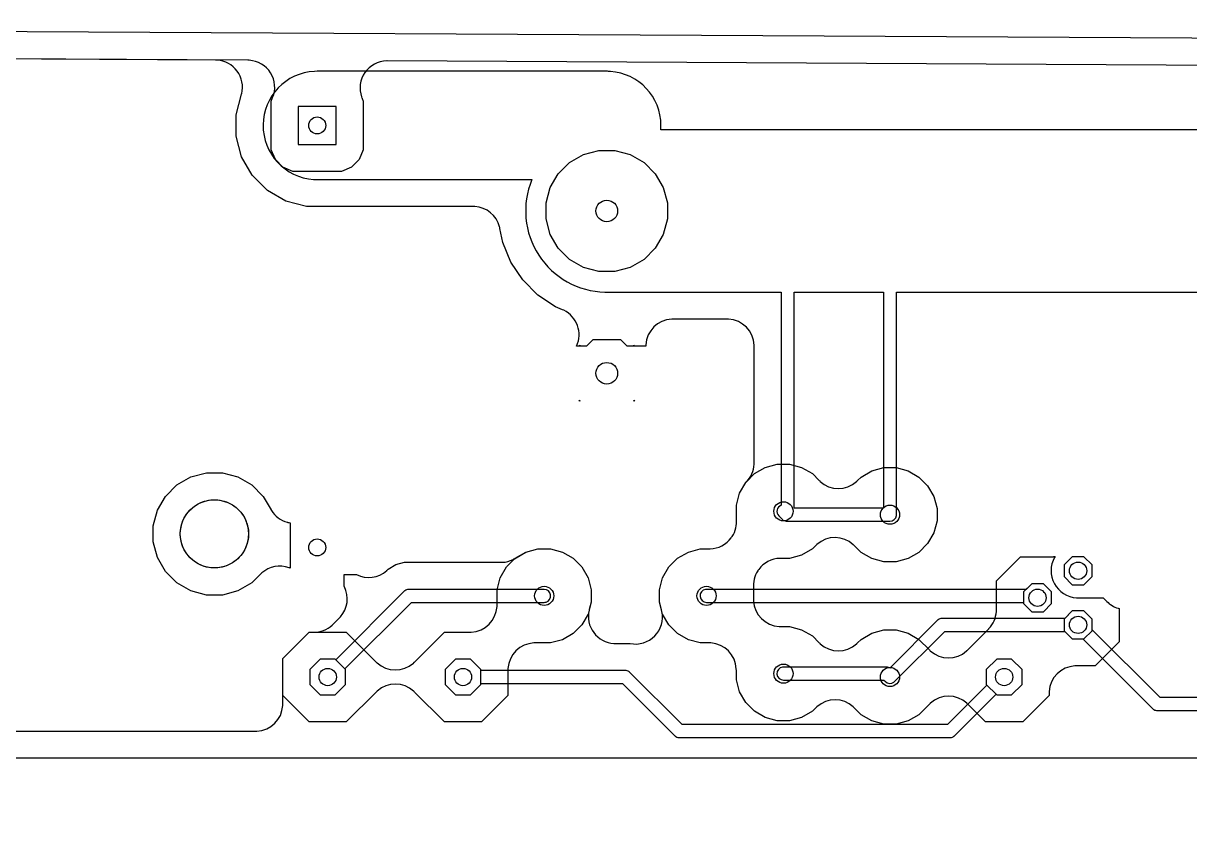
# Model space of a CAD drawing. Header units: millimetres. Extents: x 0 to 184, y -1 to 106.
# Drawn here: x 74.6 to 129.4, y 67.1 to 105.6 of the extents above; entities that cross this region are included whole.
import ezdxf

# ---------------------------------------------------------------- set-up
doc = ezdxf.new("R2010")
doc.units = ezdxf.units.MM

msp = doc.modelspace()

# ---------------------------------------------------------------- linework, layer by layer
at = {"layer": '16_copper'}
for points in [[(66.874, 72.39), (85.522, 72.39), (85.549, 72.391), (85.576, 72.391, 0.385926), (86.79, 73.59), (86.79, 73.612, 0.005348), (86.791, 73.639), (86.792, 73.66), (86.792, 75.803), (88.027, 77.038), (88.255, 77.038, 0.184717), (89.103, 77.362), (89.128, 77.387), (89.141, 77.398), (89.146, 77.403), (89.153, 77.41), (89.447, 77.704), (89.471, 77.73), (89.496, 77.756, 0.307321), (89.685, 79.17), (89.681, 79.178), (89.678, 79.184), (89.678, 79.745), (90.239, 79.745), (90.254, 79.737, 0.307321), (91.668, 79.928), (91.675, 79.935), (91.681, 79.94), (91.693, 79.951, 0.013486), (91.743, 80), (92.102, 80.207), (92.503, 80.315), (97.028, 80.315), (97.058, 80.316), (97.089, 80.316, 0.105623), (97.602, 80.452), (97.616, 80.46), (97.627, 80.465), (97.64, 80.473), (97.663, 80.485), (98.207, 80.799), (98.769, 80.95), (99.351, 80.95), (99.913, 80.799), (100.417, 80.508), (100.828, 80.097), (101.119, 79.593), (101.27, 79.031), (101.27, 78.449), (101.177, 78.103), (101.174, 78.089), (101.17, 78.074, 0.468914), (102.334, 76.507), (102.378, 76.506), (102.393, 76.505), (102.398, 76.505), (102.404, 76.505), (103.087, 76.505), (103.101, 76.502, 0.536439), (104.586, 78.009), (104.57, 78.077), (104.47, 78.449), (104.47, 79.031), (104.621, 79.593), (104.912, 80.097), (105.323, 80.508), (105.827, 80.799), (106.389, 80.95), (106.819, 80.95), (106.834, 80.95), (106.849, 80.95, 0.23204), (107.841, 81.467), (107.858, 81.491), (107.875, 81.515), (107.883, 81.528, 0.171899), (108.081, 82.363), (108.08, 82.366), (108.08, 83.001), (108.231, 83.563), (108.522, 84.067), (108.543, 84.088, 0.184719), (108.913, 84.917), (108.914, 84.952), (108.915, 84.969), (108.915, 84.976), (108.915, 84.986), (108.915, 90.46), (108.914, 90.487), (108.914, 90.514, 0.385926), (107.715, 91.728), (107.694, 91.729, 0.005348), (107.666, 91.729), (107.645, 91.73), (105.099, 91.73), (105.072, 91.729), (105.044, 91.729, 0.385926), (103.831, 90.53), (103.83, 90.508, 0.005348), (103.829, 90.481), (103.829, 90.46), (102.957, 90.46), (102.652, 90.765), (101.348, 90.765), (101.043, 90.46), (100.578, 90.46), (100.581, 90.467, 0.410461), (99.979, 92.147), (99.915, 92.175), (99.594, 92.308), (98.762, 92.864), (98.054, 93.572), (97.498, 94.404), (97.115, 95.328), (96.983, 95.995), (96.974, 96.03), (96.967, 96.065, 0.326623), (95.807, 97.015), (95.797, 97.015), (95.79, 97.016), (95.773, 97.016), (95.737, 97.017), (87.906, 97.017), (86.937, 97.277), (86.068, 97.778), (85.359, 98.488), (84.857, 99.356), (84.598, 100.325), (84.598, 101.329), (84.857, 102.297), (84.86, 102.308), (84.863, 102.32, 0.468914), (83.707, 103.893), (83.651, 103.895), (83.641, 103.896), (83.639, 103.896), (83.637, 103.896), (50.955, 104.073)], [(137.71, 100.62), (104.54, 100.62), (104.54, 100.827, 0.395006), (102.168, 103.361), (102.14, 103.362, 0.010987), (102.028, 103.366), (102, 103.367), (88.407, 103.367), (88.282, 103.364, 0.943796), (88.24, 98.293), (88.407, 98.287), (98.488, 98.287), (98.485, 98.28, 0.528304), (101.913, 93.001), (102, 93), (110.185, 93), (110.185, 82.996), (110.183, 82.995, 0.544931), (110.074, 82.494), (110.234, 82.334), (110.235, 82.334), (110.235, 82.333, 0.171978), (110.42, 82.247), (110.429, 82.246, 0.001174), (110.43, 82.246), (110.44, 82.246), (110.45, 82.245), (115.29, 82.245), (115.291, 82.245), (115.291, 82.245, 0.374196), (115.592, 82.509), (115.595, 82.55), (115.595, 93), (136.132, 93)], [(148.214, 73.965), (127.966, 73.965), (124.78, 77.151), (124.78, 77.654), (124.394, 78.04), (123.846, 78.04), (123.491, 77.685), (117.74, 77.685), (117.728, 77.684), (117.716, 77.684, 0.144215), (117.555, 77.622), (117.547, 77.615, 0.015626), (117.533, 77.603), (117.524, 77.596), (115.282, 75.353), (115.276, 75.358, 0.091534), (115.171, 75.392), (115.16, 75.393, 0.015609), (115.141, 75.394), (115.13, 75.395), (110.29, 75.395), (110.246, 75.392, 0.930834), (110.29, 74.785), (115.004, 74.785), (115.074, 74.714, 0.37554), (115.475, 74.688), (115.506, 74.714), (117.866, 77.075), (123.491, 77.075), (123.846, 76.72), (124.349, 76.72), (127.624, 73.444), (127.634, 73.437), (127.642, 73.428, 0.144213), (127.799, 73.358), (127.81, 73.357, 0.015609), (127.829, 73.356), (127.84, 73.355), (148.34, 73.355)]]:
    msp.add_lwpolyline(points, format="xyb", dxfattribs=at)
for points in [[(110.795, 82.855), (110.795, 93), (114.985, 93), (114.985, 82.855)], [(100.684, 87.92), (100.73, 87.92), (100.73, 87.874)], [(103.27, 87.92), (103.316, 87.92), (103.27, 87.874)], [(124.78, 79.646), (124.78, 80.194), (124.394, 80.58), (123.846, 80.58), (123.46, 80.194), (123.46, 79.646), (123.846, 79.26), (124.394, 79.26)]]:
    msp.add_lwpolyline(points, close=True, dxfattribs=at)
for points in [[(83.204, 78.78), (82.474, 78.976), (81.819, 79.353), (81.285, 79.888), (80.907, 80.542), (80.712, 81.272), (80.712, 82.028), (80.907, 82.758), (81.285, 83.412), (81.819, 83.947), (82.474, 84.324), (83.204, 84.52), (83.959, 84.52), (84.689, 84.324), (85.344, 83.947), (85.878, 83.412), (86.241, 82.784), (86.25, 82.769), (86.258, 82.754, 0.188343), (86.995, 82.197), (87.012, 82.193), (87.028, 82.188, 0.017222), (87.115, 82.169), (87.137, 82.166), (87.137, 80.044), (87.114, 80.053), (87.088, 80.063, 0.276319), (85.808, 79.815), (85.779, 79.788), (85.767, 79.777), (85.763, 79.773), (85.758, 79.767), (85.344, 79.353), (84.689, 78.976), (83.959, 78.78)], [(99.146, 78.448, 0.866132), (99.06, 79.045), (92.71, 79.045), (92.698, 79.044), (92.686, 79.044, 0.144215), (92.525, 78.982), (92.517, 78.975, 0.015626), (92.503, 78.963), (92.494, 78.956), (89.277, 75.738), (89.247, 75.768), (88.553, 75.768), (88.062, 75.277), (88.062, 74.583), (88.553, 74.092), (89.247, 74.092), (89.738, 74.583), (89.738, 75.277), (89.708, 75.307), (92.836, 78.435), (99.06, 78.435), (99.104, 78.438)], [(122.875, 78.376), (122.875, 78.924), (122.489, 79.31), (121.941, 79.31), (121.676, 79.045), (106.68, 79.045), (106.636, 79.042, 0.930834), (106.68, 78.435), (121.555, 78.435), (121.555, 78.376), (121.941, 77.99), (122.489, 77.99)], [(118.122, 72.086), (118.134, 72.086, 0.144215), (118.295, 72.148), (118.303, 72.155, 0.015626), (118.317, 72.167), (118.326, 72.174), (120.273, 74.122), (120.303, 74.092), (120.997, 74.092), (121.488, 74.583), (121.488, 75.277), (120.997, 75.768), (120.303, 75.768), (119.812, 75.277), (119.812, 74.583), (119.842, 74.553), (117.984, 72.695), (105.536, 72.695), (103.086, 75.146), (103.076, 75.153), (103.068, 75.162, 0.144213), (102.911, 75.232), (102.9, 75.233, 0.015609), (102.881, 75.234), (102.87, 75.235), (96.088, 75.235), (96.088, 75.277), (95.597, 75.768), (94.903, 75.768), (94.412, 75.277), (94.412, 74.583), (94.903, 74.092), (95.597, 74.092), (96.088, 74.583), (96.088, 74.625), (102.744, 74.625), (105.194, 72.174), (105.204, 72.167), (105.212, 72.158, 0.144213), (105.369, 72.088), (105.38, 72.087, 0.015609), (105.399, 72.086), (105.41, 72.085), (118.11, 72.085)]]:
    msp.add_lwpolyline(points, format="xyb", close=True, dxfattribs=at)
msp.add_lwpolyline([(149.86, 71.12), (65.822, 71.12)], dxfattribs=at)
at = {"layer": '1_copper'}
msp.add_lwpolyline([(167.613, 103.44), (91.694, 103.852), (91.681, 103.852), (91.669, 103.852, 0.512437), (90.489, 102.161), (90.507, 102.113), (90.512, 102.101), (90.513, 102.099), (90.514, 102.096), (90.566, 101.969), (90.566, 99.685), (90.373, 99.219), (90.016, 98.861), (89.549, 98.668), (87.266, 98.668), (86.799, 98.861), (86.442, 99.219), (86.249, 99.685), (86.249, 101.969), (86.316, 102.131, 0.515317), (85.219, 103.885), (85.15, 103.887), (50.955, 104.073)], format="xyb", dxfattribs=at)
for points in [[(89.297, 101.716), (87.519, 101.716), (87.519, 99.938), (89.297, 99.938)], [(101.625, 93.965), (100.902, 94.159), (100.253, 94.534), (99.724, 95.063), (99.349, 95.712), (99.155, 96.435), (99.155, 97.185), (99.349, 97.908), (99.724, 98.557), (100.253, 99.086), (100.902, 99.461), (101.625, 99.655), (102.375, 99.655), (103.098, 99.461), (103.747, 99.086), (104.276, 98.557), (104.651, 97.908), (104.845, 97.185), (104.845, 96.435), (104.651, 95.712), (104.276, 95.063), (103.747, 94.534), (103.098, 94.159), (102.375, 93.965)], [(100.684, 90.46), (100.73, 90.506), (100.73, 90.46)], [(103.27, 90.46), (103.27, 90.506), (103.316, 90.46)], [(100.684, 87.92), (100.73, 87.92), (100.73, 87.874)], [(103.27, 87.92), (103.316, 87.92), (103.27, 87.874)], [(122.875, 78.376), (122.875, 78.924), (122.489, 79.31), (121.941, 79.31), (121.555, 78.924), (121.555, 78.376), (121.941, 77.99), (122.489, 77.99)], [(124.78, 77.106), (124.78, 77.654), (124.394, 78.04), (123.846, 78.04), (123.46, 77.654), (123.46, 77.106), (123.846, 76.72), (124.394, 76.72)], [(89.738, 74.583), (89.738, 75.277), (89.247, 75.768), (88.553, 75.768), (88.062, 75.277), (88.062, 74.583), (88.553, 74.092), (89.247, 74.092)], [(96.088, 74.583), (96.088, 75.277), (95.597, 75.768), (94.903, 75.768), (94.412, 75.277), (94.412, 74.583), (94.903, 74.092), (95.597, 74.092)], [(121.488, 74.583), (121.488, 75.277), (120.997, 75.768), (120.303, 75.768), (119.812, 75.277), (119.812, 74.583), (120.303, 74.092), (120.997, 74.092)]]:
    msp.add_lwpolyline(points, close=True, dxfattribs=at)
for points in [[(114.999, 72.72), (114.437, 72.871), (113.933, 73.162), (113.608, 73.487), (113.588, 73.505), (113.569, 73.524, 0.385927), (111.862, 73.535), (111.847, 73.52, 0.005338), (111.827, 73.501), (111.812, 73.487), (111.647, 73.322), (111.143, 73.031), (110.581, 72.88), (109.999, 72.88), (109.437, 73.031), (108.933, 73.322), (108.522, 73.733), (108.231, 74.237), (108.08, 74.799), (108.08, 75.26), (108.079, 75.287), (108.079, 75.315, 0.385926), (106.88, 76.528), (106.859, 76.529, 0.005348), (106.831, 76.53), (106.81, 76.53), (106.389, 76.53), (105.827, 76.681), (105.323, 76.972), (104.912, 77.383), (104.621, 77.887), (104.47, 78.449), (104.47, 79.031), (104.621, 79.593), (104.912, 80.097), (105.323, 80.508), (105.827, 80.799), (106.389, 80.95), (106.819, 80.95), (106.834, 80.95), (106.849, 80.95, 0.23204), (107.841, 81.467), (107.858, 81.491), (107.875, 81.515), (107.883, 81.528, 0.171899), (108.081, 82.363), (108.08, 82.366), (108.08, 83.001), (108.231, 83.563), (108.522, 84.067), (108.933, 84.478), (109.437, 84.769), (109.999, 84.92), (110.581, 84.92), (111.143, 84.769), (111.647, 84.478), (111.972, 84.153), (111.992, 84.135), (112.011, 84.116, 0.385926), (113.718, 84.105), (113.733, 84.12, 0.005347), (113.753, 84.139), (113.768, 84.153), (113.933, 84.318), (114.437, 84.609), (114.999, 84.76), (115.581, 84.76), (116.143, 84.609), (116.647, 84.318), (117.058, 83.907), (117.349, 83.403), (117.5, 82.841), (117.5, 82.259), (117.349, 81.697), (117.058, 81.193), (116.647, 80.782), (116.143, 80.491), (115.581, 80.34), (114.999, 80.34), (114.437, 80.491), (113.933, 80.782), (113.608, 81.107), (113.588, 81.125), (113.569, 81.144, 0.385927), (111.862, 81.155), (111.847, 81.14, 0.005338), (111.827, 81.121), (111.812, 81.107), (111.647, 80.942), (111.143, 80.651), (110.581, 80.5), (110.151, 80.5), (110.136, 80.5), (110.121, 80.5, 0.23204), (109.129, 79.983), (109.112, 79.959), (109.095, 79.935), (109.087, 79.922, 0.171899), (108.889, 79.087), (108.89, 79.084), (108.89, 78.57), (108.891, 78.543), (108.891, 78.515, 0.385926), (110.09, 77.302), (110.111, 77.301, 0.005348), (110.139, 77.3), (110.16, 77.3), (110.581, 77.3), (111.143, 77.149), (111.647, 76.858), (111.972, 76.533), (111.992, 76.515), (112.011, 76.496, 0.385926), (113.718, 76.485), (113.733, 76.5, 0.005347), (113.753, 76.519), (113.768, 76.533), (113.933, 76.698), (114.437, 76.989), (114.999, 77.14), (115.581, 77.14), (116.143, 76.989), (116.647, 76.698), (117.144, 76.201), (117.164, 76.183), (117.183, 76.164, 0.385926), (118.889, 76.154), (118.905, 76.168, 0.005345), (118.924, 76.187), (118.94, 76.201), (119.913, 77.174), (119.925, 77.188), (119.938, 77.201, 0.177209), (120.283, 78.003), (120.284, 78.038), (120.284, 78.055), (120.284, 78.062), (120.285, 78.072), (120.285, 79.45), (121.415, 80.58), (122.961, 80.58), (122.98, 80.581), (122.998, 80.581), (123.024, 80.583), (123.038, 80.583), (123.017, 80.549, 0.557556), (124.05, 78.652), (124.12, 78.65), (125.294, 78.65), (125.467, 78.477, 0.123392), (125.997, 78.16), (126.05, 78.145), (126.05, 76.58), (124.92, 75.45), (124.028, 75.45), (124.001, 75.449), (123.974, 75.448, 0.385926), (122.76, 74.249), (122.76, 74.228, 0.005348), (122.759, 74.201), (122.758, 74.18), (122.758, 74.057), (121.523, 72.822), (119.777, 72.822), (118.94, 73.659), (118.92, 73.677), (118.901, 73.696, 0.385926), (117.194, 73.706), (117.179, 73.692, 0.005349), (117.159, 73.673), (117.144, 73.659), (116.647, 73.162), (116.143, 72.871), (115.581, 72.72)], [(83.204, 78.78), (82.474, 78.976), (81.819, 79.353), (81.285, 79.888), (80.907, 80.542), (80.712, 81.272), (80.712, 82.028), (80.907, 82.758), (81.285, 83.412), (81.819, 83.947), (82.474, 84.324), (83.204, 84.52), (83.959, 84.52), (84.689, 84.324), (85.344, 83.947), (85.878, 83.412), (86.241, 82.784), (86.25, 82.769), (86.258, 82.754, 0.188343), (86.995, 82.197), (87.012, 82.193), (87.028, 82.188, 0.017222), (87.115, 82.169), (87.137, 82.166), (87.137, 80.044), (87.114, 80.053), (87.088, 80.063, 0.276319), (85.808, 79.815), (85.779, 79.788), (85.767, 79.777), (85.763, 79.773), (85.758, 79.767), (85.344, 79.353), (84.689, 78.976), (83.959, 78.78)], [(88.027, 72.822), (86.792, 74.057), (86.792, 75.803), (88.027, 77.038), (89.773, 77.038), (91.177, 75.634), (91.197, 75.616), (91.216, 75.597, 0.385926), (92.923, 75.587), (92.938, 75.601, 0.005348), (92.958, 75.62), (92.973, 75.634), (94.377, 77.038), (95.58, 77.038), (95.607, 77.039), (95.635, 77.039, 0.385926), (96.848, 78.239), (96.849, 78.26, 0.005348), (96.85, 78.287), (96.85, 78.308), (96.85, 79.031), (97.001, 79.593), (97.292, 80.097), (97.703, 80.508), (98.207, 80.799), (98.769, 80.95), (99.351, 80.95), (99.913, 80.799), (100.417, 80.508), (100.828, 80.097), (101.119, 79.593), (101.27, 79.031), (101.27, 78.449), (101.119, 77.887), (100.828, 77.383), (100.417, 76.972), (99.913, 76.681), (99.351, 76.53), (98.628, 76.53), (98.601, 76.529), (98.574, 76.529, 0.385926), (97.36, 75.33), (97.36, 75.309, 0.005348), (97.359, 75.281), (97.358, 75.26), (97.358, 74.057), (96.123, 72.822), (94.377, 72.822), (92.973, 74.226), (92.953, 74.244), (92.934, 74.263, 0.385926), (91.227, 74.273), (91.212, 74.259, 0.005348), (91.192, 74.24), (91.177, 74.226), (89.773, 72.822)]]:
    msp.add_lwpolyline(points, format="xyb", close=True, dxfattribs=at)
at = {"layer": 'drills_NPTH'}
msp.add_circle((83.582, 81.65), 1.6, dxfattribs=at)
at = {"layer": 'drills_PTH'}
for centre, radius in [((88.407, 100.827), 0.4), ((102, 96.81), 0.508), ((102, 89.19), 0.508), ((110.29, 82.71), 0.45), ((115.29, 82.55), 0.45), ((88.407, 81.015), 0.4), ((124.12, 79.92), 0.406), ((99.06, 78.74), 0.45), ((106.68, 78.74), 0.45), ((122.215, 78.65), 0.406), ((124.12, 77.38), 0.406), ((88.9, 74.93), 0.406), ((95.25, 74.93), 0.406), ((110.29, 75.09), 0.45), ((115.29, 74.93), 0.45), ((120.65, 74.93), 0.406)]:
    msp.add_circle(centre, radius, dxfattribs=at)
at = {"layer": 'holes'}
msp.add_lwpolyline([(85.181, 81.598), (85.175, 81.493), (85.161, 81.389), (85.141, 81.286), (85.113, 81.185), (85.08, 81.086), (85.04, 80.989), (84.993, 80.895), (84.941, 80.805), (84.883, 80.718), (84.819, 80.634), (84.75, 80.556), (84.676, 80.482), (84.597, 80.413), (84.514, 80.349), (84.427, 80.291), (84.336, 80.238), (84.242, 80.192), (84.145, 80.152), (84.046, 80.118), (83.945, 80.091), (83.842, 80.071), (83.738, 80.057), (83.634, 80.05), (83.529, 80.05), (83.425, 80.057), (83.321, 80.071), (83.218, 80.091), (83.117, 80.118), (83.018, 80.152), (82.921, 80.192), (82.827, 80.238), (82.736, 80.291), (82.649, 80.349), (82.566, 80.413), (82.487, 80.482), (82.413, 80.556), (82.344, 80.634), (82.28, 80.718), (82.222, 80.805), (82.17, 80.895), (82.123, 80.989), (82.083, 81.086), (82.05, 81.185), (82.022, 81.286), (82.002, 81.389), (81.988, 81.493), (81.981, 81.598), (81.981, 81.702), (81.988, 81.807), (82.002, 81.911), (82.022, 82.014), (82.05, 82.115), (82.083, 82.214), (82.123, 82.311), (82.17, 82.405), (82.222, 82.495), (82.28, 82.582), (82.344, 82.666), (82.413, 82.744), (82.487, 82.818), (82.566, 82.887), (82.649, 82.951), (82.736, 83.009), (82.827, 83.062), (82.921, 83.108), (83.018, 83.148), (83.117, 83.182), (83.218, 83.209), (83.321, 83.229), (83.425, 83.243), (83.529, 83.25), (83.634, 83.25), (83.738, 83.243), (83.842, 83.229), (83.945, 83.209), (84.046, 83.182), (84.145, 83.148), (84.242, 83.108), (84.336, 83.062), (84.427, 83.009), (84.514, 82.951), (84.597, 82.887), (84.676, 82.818), (84.75, 82.744), (84.819, 82.666), (84.883, 82.582), (84.941, 82.495), (84.993, 82.405), (85.04, 82.311), (85.08, 82.214), (85.113, 82.115), (85.141, 82.014), (85.161, 81.911), (85.175, 81.807), (85.181, 81.702), (85.181, 81.598)], close=True, dxfattribs=at)
at = {"layer": 'outline'}
msp.add_lwpolyline([(0, 0), (184.1, -1), (184.1, 104.62), (0, 105.62), (0, 0)], close=True, dxfattribs=at)

doc.saveas('drawing.dxf')
